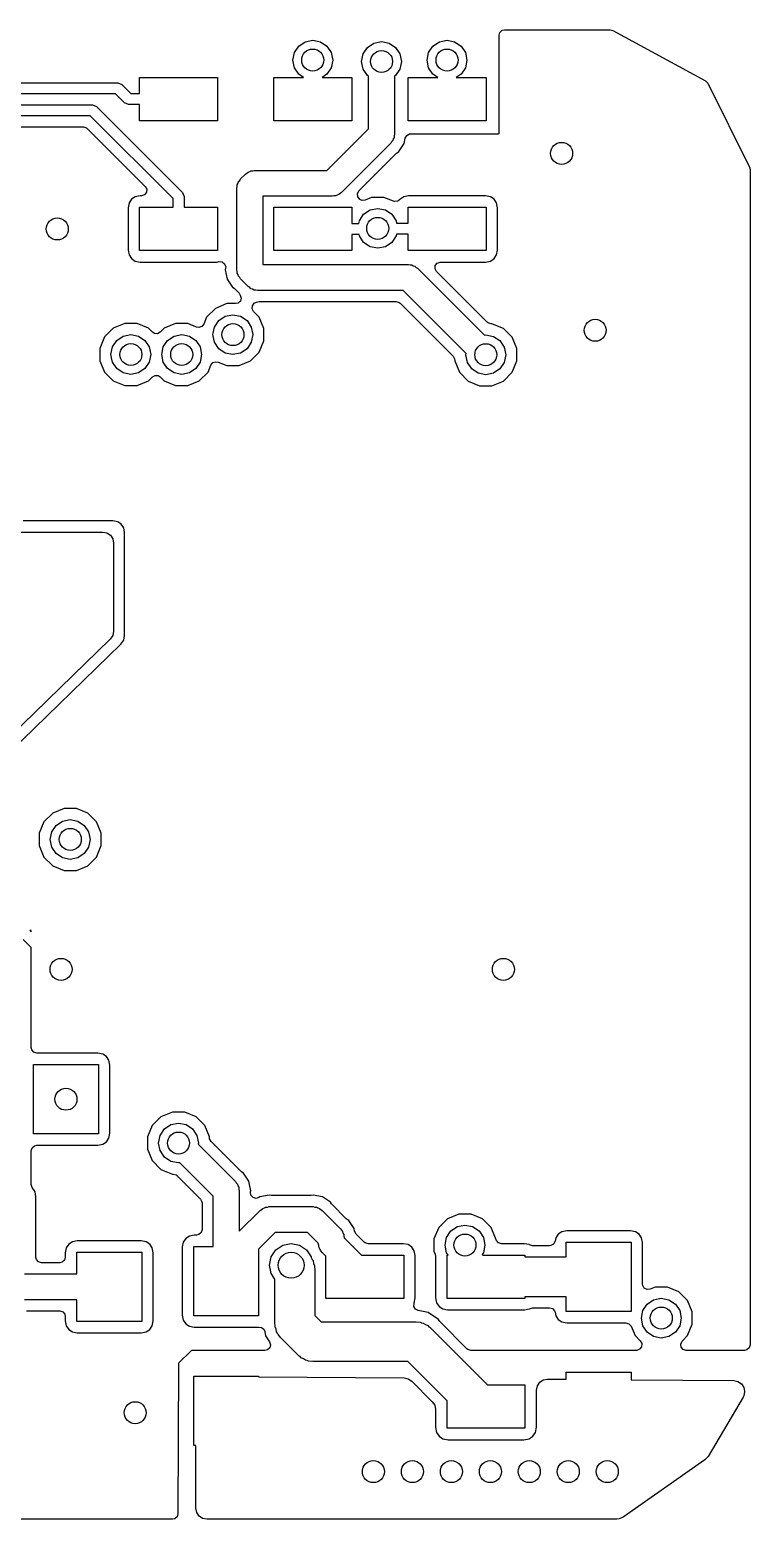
# Model space of a CAD drawing. Extents: x 2.66 to 5.22, y -3.92 to -3.24.
# Drawn here: x 4.893 to 5.22, y -3.921 to -3.244 of the extents above; entities that cross this region are included whole.
import ezdxf

# ---------------------------------------------------------------- set-up
doc = ezdxf.new("R2010")
doc.units = 0
doc.header["$MEASUREMENT"] = 0
doc.layers.add('BLACK', color=7, linetype='CONTINUOUS')

msp = doc.modelspace()

# ---------------------------------------------------------------- linework, layer by layer
at = {"layer": 'BLACK', "linetype": 'CONTINUOUS'}
for p, q in [((5.01525, -3.25147), (5.01819, -3.24951)), ((5.01819, -3.24951), (5.02165, -3.24882)), ((5.02165, -3.24882), (5.02512, -3.24951)), ((5.02512, -3.24951), (5.02806, -3.25147)), ((5.04651, -3.25211), (5.04944, -3.25015)), ((5.04944, -3.25015), (5.05291, -3.24946)), ((5.05291, -3.24946), (5.05637, -3.25015)), ((5.05637, -3.25015), (5.05931, -3.25211)), ((5.07627, -3.25147), (5.07921, -3.24951)), ((5.07921, -3.24951), (5.08268, -3.24882)), ((5.08268, -3.24882), (5.08614, -3.24951)), ((5.08614, -3.24951), (5.08908, -3.25147)), ((5.1063, -3.24661), (5.1067, -3.24525)), ((5.1063, -3.29109), (5.1063, -3.24661)), ((5.1067, -3.24525), (5.10777, -3.24432)), ((5.10777, -3.24432), (5.10882, -3.24409)), ((5.10882, -3.24409), (5.15684, -3.24409)), ((5.15684, -3.24409), (5.15804, -3.2444)), ((5.15804, -3.2444), (5.20009, -3.26734)), ((5.0126, -3.25787), (5.01329, -3.25441)), ((5.01329, -3.25441), (5.01525, -3.25147)), ((5.02806, -3.25147), (5.03002, -3.25441)), ((5.03002, -3.25441), (5.03071, -3.25787)), ((5.04385, -3.25852), (5.04454, -3.25505)), ((5.04454, -3.25505), (5.04651, -3.25211)), ((5.05931, -3.25211), (5.06127, -3.25505)), ((5.06127, -3.25505), (5.06196, -3.25852)), ((5.07362, -3.25787), (5.07431, -3.25441)), ((5.07431, -3.25441), (5.07627, -3.25147)), ((5.08908, -3.25147), (5.09104, -3.25441)), ((5.09104, -3.25441), (5.09173, -3.25787)), ((5.01329, -3.26134), (5.0126, -3.25787)), ((5.01525, -3.26428), (5.01329, -3.26134)), ((5.03002, -3.26134), (5.02806, -3.26428)), ((5.03071, -3.25787), (5.03002, -3.26134)), ((5.04454, -3.26198), (5.04385, -3.25852)), ((5.04651, -3.26492), (5.04454, -3.26198)), ((5.06127, -3.26198), (5.05931, -3.26492)), ((5.06196, -3.25852), (5.06127, -3.26198)), ((5.07431, -3.26134), (5.07362, -3.25787)), ((5.07627, -3.26428), (5.07431, -3.26134)), ((5.09104, -3.26134), (5.08908, -3.26428)), ((5.09173, -3.25787), (5.09104, -3.26134)), ((4.8309, -3.26823), (4.93305, -3.26823)), ((4.93305, -3.26823), (4.93482, -3.26896)), ((4.93482, -3.26896), (4.93895, -3.27309)), ((4.94291, -3.27309), (4.94291, -3.26575)), ((4.94291, -3.26575), (4.97835, -3.26575)), ((4.97835, -3.26575), (4.97835, -3.28543)), ((5.00394, -3.28543), (5.00394, -3.26575)), ((5.00394, -3.26575), (5.01745, -3.26575)), ((5.01745, -3.26575), (5.01525, -3.26428)), ((5.02806, -3.26428), (5.02585, -3.26575)), ((5.02585, -3.26575), (5.03937, -3.26575)), ((5.03937, -3.26575), (5.03937, -3.28543)), ((5.047, -3.26525), (5.04651, -3.26492)), ((5.047, -3.28908), (5.047, -3.26525)), ((5.05931, -3.26492), (5.05881, -3.26525)), ((5.05881, -3.26525), (5.05881, -3.29152)), ((5.06496, -3.28543), (5.06496, -3.26575)), ((5.06496, -3.26575), (5.07848, -3.26575)), ((5.07848, -3.26575), (5.07627, -3.26428)), ((5.08908, -3.26428), (5.08688, -3.26575)), ((5.08688, -3.26575), (5.10039, -3.26575)), ((5.10039, -3.26575), (5.10039, -3.28543)), ((5.20009, -3.26734), (5.20114, -3.26842)), ((5.20114, -3.26842), (5.22021, -3.30655)), ((4.93201, -3.27323), (4.83057, -3.27323)), ((4.93615, -3.27736), (4.93201, -3.27323)), ((4.93791, -3.27809), (4.93615, -3.27736)), ((4.93895, -3.27309), (4.94291, -3.27309)), ((4.65254, -3.27823), (4.92155, -3.27823)), ((4.92052, -3.28323), (4.65358, -3.28323)), ((4.95813, -3.32084), (4.92052, -3.28323)), ((4.92155, -3.27823), (4.92332, -3.27896)), ((4.92332, -3.27896), (4.9624, -3.31804)), ((4.94291, -3.27809), (4.93791, -3.27809)), ((4.94291, -3.28543), (4.94291, -3.27809)), ((4.77375, -3.28827), (4.91739, -3.28827)), ((4.91739, -3.28827), (4.91875, -3.28867)), ((4.91875, -3.28867), (4.91917, -3.28901)), ((4.91917, -3.28901), (4.94548, -3.31531)), ((4.97835, -3.28543), (4.94291, -3.28543)), ((5.03937, -3.28543), (5.00394, -3.28543)), ((5.02809, -3.30799), (5.047, -3.28908)), ((5.10039, -3.28543), (5.06496, -3.28543)), ((5.05708, -3.2957), (5.03471, -3.31807)), ((5.05747, -3.29503), (5.05708, -3.2957)), ((5.05802, -3.29448), (5.05747, -3.29503)), ((5.05822, -3.29373), (5.05802, -3.29448)), ((5.05861, -3.29305), (5.05822, -3.29373)), ((5.05881, -3.29152), (5.05861, -3.29228)), ((5.05861, -3.29228), (5.05861, -3.29305)), ((5.0608, -3.29942), (5.06322, -3.2958)), ((5.06322, -3.2958), (5.0637, -3.29337)), ((5.0637, -3.29337), (5.06436, -3.29211)), ((5.06436, -3.29211), (5.06559, -3.29141)), ((5.06559, -3.29141), (5.06617, -3.29134)), ((5.06617, -3.29134), (5.10605, -3.29134)), ((5.10605, -3.29134), (5.10626, -3.2913)), ((5.10626, -3.2913), (5.1063, -3.29109)), ((5.04262, -3.31729), (5.05971, -3.3002)), ((5.05971, -3.3002), (5.06009, -3.29989)), ((5.06009, -3.29989), (5.0608, -3.29942)), ((4.98886, -3.3119), (4.99104, -3.30972)), ((4.99104, -3.30972), (4.99171, -3.30933)), ((4.99171, -3.30933), (4.99226, -3.30878)), ((4.99226, -3.30878), (4.99301, -3.30858)), ((4.99301, -3.30858), (4.99368, -3.30819)), ((4.99368, -3.30819), (4.99446, -3.30819)), ((4.99446, -3.30819), (4.99521, -3.30799)), ((4.99521, -3.30799), (5.02809, -3.30799)), ((5.22021, -3.30655), (5.22047, -3.30768)), ((5.22047, -3.30768), (5.22047, -3.84197)), ((4.94606, -3.31798), (4.94521, -3.31911)), ((4.94548, -3.31531), (4.94616, -3.31656)), ((4.94616, -3.31656), (4.94606, -3.31798)), ((4.9624, -3.31804), (4.96305, -3.31961)), ((4.98713, -3.31608), (4.98733, -3.31533)), ((4.98713, -3.35321), (4.98713, -3.31608)), ((4.98733, -3.31455), (4.98772, -3.31388)), ((4.98733, -3.31533), (4.98733, -3.31455)), ((4.98772, -3.31388), (4.98792, -3.31313)), ((4.98792, -3.31313), (4.98847, -3.31258)), ((4.98847, -3.31258), (4.98886, -3.3119)), ((5.03471, -3.31807), (5.03404, -3.31846)), ((5.04191, -3.31867), (5.04262, -3.31729)), ((4.93817, -3.32284), (4.93773, -3.32505)), ((4.93928, -3.32117), (4.93817, -3.32284)), ((4.94095, -3.32006), (4.93928, -3.32117)), ((4.94316, -3.31962), (4.94095, -3.32006)), ((4.94291, -3.34449), (4.94291, -3.3248)), ((4.94291, -3.3248), (4.95813, -3.3248)), ((4.9437, -3.31962), (4.94316, -3.31962)), ((4.94388, -3.31961), (4.9437, -3.31962)), ((4.94521, -3.31911), (4.94388, -3.31961)), ((4.95813, -3.3248), (4.95813, -3.32084)), ((4.96305, -3.31961), (4.96313, -3.3198)), ((4.96313, -3.3198), (4.96313, -3.3248)), ((4.96313, -3.3248), (4.97835, -3.3248)), ((4.97835, -3.3248), (4.97835, -3.34449)), ((5.03054, -3.3198), (4.99894, -3.3198)), ((4.99894, -3.3198), (4.99894, -3.35077)), ((5.00394, -3.34449), (5.00394, -3.3248)), ((5.00394, -3.3248), (5.03937, -3.3248)), ((5.03129, -3.3196), (5.03054, -3.3198)), ((5.03206, -3.3196), (5.03129, -3.3196)), ((5.03274, -3.31921), (5.03206, -3.3196)), ((5.03349, -3.31901), (5.03274, -3.31921)), ((5.03404, -3.31846), (5.03349, -3.31901)), ((5.03937, -3.3248), (5.03937, -3.33215)), ((5.04209, -3.32008), (5.04191, -3.31867)), ((5.043, -3.32117), (5.04209, -3.32008)), ((5.04311, -3.32124), (5.043, -3.32117)), ((5.04407, -3.32163), (5.04311, -3.32124)), ((5.04548, -3.32148), (5.04407, -3.32163)), ((5.04838, -3.32028), (5.04548, -3.32148)), ((5.05398, -3.32028), (5.04838, -3.32028)), ((5.05829, -3.32206), (5.05398, -3.32028)), ((5.05885, -3.32222), (5.05829, -3.32206)), ((5.06026, -3.32204), (5.05885, -3.32222)), ((5.06123, -3.32124), (5.06026, -3.32204)), ((5.06299, -3.32006), (5.06123, -3.32124)), ((5.06521, -3.31962), (5.06299, -3.32006)), ((5.06496, -3.33199), (5.06496, -3.3248)), ((5.06496, -3.3248), (5.10039, -3.3248)), ((5.10015, -3.31962), (5.06521, -3.31962)), ((5.10236, -3.32006), (5.10015, -3.31962)), ((5.10039, -3.3248), (5.10039, -3.34449)), ((5.10403, -3.32117), (5.10236, -3.32006)), ((5.10514, -3.32284), (5.10403, -3.32117)), ((5.10558, -3.32505), (5.10514, -3.32284)), ((4.93773, -3.32505), (4.93773, -3.34424)), ((5.04257, -3.33215), (5.04282, -3.3309)), ((5.04282, -3.3309), (5.04478, -3.32797)), ((5.04478, -3.32797), (5.04772, -3.326)), ((5.04772, -3.326), (5.05118, -3.32531)), ((5.05118, -3.32531), (5.05465, -3.326)), ((5.05465, -3.326), (5.05758, -3.32797)), ((5.05758, -3.32797), (5.05955, -3.3309)), ((5.05955, -3.3309), (5.05975, -3.33194)), ((5.10558, -3.34424), (5.10558, -3.32505)), ((5.03937, -3.33215), (5.04257, -3.33215)), ((5.04268, -3.33715), (5.03937, -3.33715)), ((5.03937, -3.33715), (5.03937, -3.34449)), ((5.04282, -3.33784), (5.04268, -3.33715)), ((5.04478, -3.34077), (5.04282, -3.33784)), ((5.05955, -3.33784), (5.05758, -3.34077)), ((5.05972, -3.33694), (5.05955, -3.33784)), ((5.06496, -3.33699), (5.05972, -3.33694)), ((5.05975, -3.33194), (5.06496, -3.33199)), ((5.06496, -3.34449), (5.06496, -3.33699)), ((4.93773, -3.34424), (4.93817, -3.34645)), ((4.97835, -3.34449), (4.94291, -3.34449)), ((5.03937, -3.34449), (5.00394, -3.34449)), ((5.04772, -3.34274), (5.04478, -3.34077)), ((5.05118, -3.34343), (5.04772, -3.34274)), ((5.05465, -3.34274), (5.05118, -3.34343)), ((5.05758, -3.34077), (5.05465, -3.34274)), ((5.10039, -3.34449), (5.06496, -3.34449)), ((5.10514, -3.34645), (5.10558, -3.34424)), ((4.93817, -3.34645), (4.93928, -3.34812)), ((4.93928, -3.34812), (4.94095, -3.34924)), ((4.94095, -3.34924), (4.94316, -3.34968)), ((4.94316, -3.34968), (4.9781, -3.34968)), ((4.9781, -3.34968), (4.97906, -3.34948)), ((4.97906, -3.34948), (4.98048, -3.34961)), ((4.98048, -3.34961), (4.9816, -3.35048)), ((4.9816, -3.35048), (4.98207, -3.35182)), ((4.98207, -3.35182), (4.98202, -3.35245)), ((4.99894, -3.35077), (4.99896, -3.35079)), ((4.99896, -3.35079), (5.06514, -3.35079)), ((5.06514, -3.35079), (5.0659, -3.35099)), ((5.0659, -3.35099), (5.06667, -3.35099)), ((5.06667, -3.35099), (5.06735, -3.35138)), ((5.06735, -3.35138), (5.0681, -3.35158)), ((5.0681, -3.35158), (5.06865, -3.35213)), ((5.07723, -3.35273), (5.07733, -3.35131)), ((5.07733, -3.35131), (5.07818, -3.35018)), ((5.07818, -3.35018), (5.07951, -3.34968)), ((5.07951, -3.34968), (5.07969, -3.34968)), ((5.07969, -3.34968), (5.10015, -3.34968)), ((5.10015, -3.34968), (5.10236, -3.34924)), ((5.10236, -3.34924), (5.10403, -3.34812)), ((5.10403, -3.34812), (5.10514, -3.34645)), ((4.98202, -3.35245), (4.98187, -3.35321)), ((4.98187, -3.35321), (4.98272, -3.35748)), ((4.98272, -3.35748), (4.98514, -3.3611)), ((4.98733, -3.35396), (4.98713, -3.35321)), ((4.98733, -3.35474), (4.98733, -3.35396)), ((4.98772, -3.35541), (4.98733, -3.35474)), ((4.98792, -3.35617), (4.98772, -3.35541)), ((4.98847, -3.35672), (4.98792, -3.35617)), ((4.98886, -3.35739), (4.98847, -3.35672)), ((4.99234, -3.36087), (4.98886, -3.35739)), ((5.06865, -3.35213), (5.06932, -3.35252)), ((5.06932, -3.35252), (5.0997, -3.3829)), ((5.07791, -3.35398), (5.07723, -3.35273)), ((5.10093, -3.377), (5.07791, -3.35398)), ((4.98514, -3.3611), (4.98585, -3.36158)), ((4.98585, -3.36158), (4.98623, -3.36189)), ((4.98623, -3.36189), (4.98783, -3.36349)), ((4.98783, -3.36349), (4.98815, -3.36388)), ((4.98815, -3.36388), (4.98869, -3.36468)), ((4.98869, -3.36468), (4.98911, -3.36604)), ((4.99301, -3.36126), (4.99234, -3.36087)), ((4.99356, -3.36181), (4.99301, -3.36126)), ((4.99431, -3.36201), (4.99356, -3.36181)), ((4.99498, -3.3624), (4.99431, -3.36201)), ((4.99576, -3.3624), (4.99498, -3.3624)), ((4.99651, -3.3626), (4.99576, -3.3624)), ((5.0627, -3.3626), (4.99651, -3.3626)), ((5.09135, -3.39125), (5.0627, -3.3626)), ((4.97737, -3.37075), (4.9734, -3.37471)), ((4.98255, -3.3686), (4.97737, -3.37075)), ((4.98659, -3.3686), (4.98255, -3.3686)), ((4.98768, -3.36836), (4.98659, -3.3686)), ((4.98874, -3.36741), (4.98768, -3.36836)), ((4.98911, -3.36604), (4.98874, -3.36741)), ((4.9941, -3.37095), (4.9942, -3.36953)), ((4.99478, -3.37219), (4.9941, -3.37095)), ((4.9942, -3.36953), (4.99505, -3.36839)), ((4.9973, -3.37471), (4.99478, -3.37219)), ((4.99505, -3.36839), (4.99607, -3.36794)), ((4.99607, -3.36794), (4.99735, -3.36769)), ((4.99735, -3.36769), (4.99784, -3.36764)), ((4.99784, -3.36764), (5.05957, -3.36764)), ((5.05957, -3.36764), (5.06093, -3.36804)), ((5.06093, -3.36804), (5.06135, -3.36838)), ((5.06135, -3.36838), (5.08546, -3.39248)), ((4.93617, -3.37764), (4.93099, -3.37978)), ((4.94178, -3.37764), (4.93617, -3.37764)), ((4.94696, -3.37978), (4.94178, -3.37764)), ((4.95928, -3.37764), (4.9541, -3.37978)), ((4.96489, -3.37764), (4.95928, -3.37764)), ((4.9688, -3.37926), (4.96489, -3.37764)), ((4.9712, -3.379), (4.96985, -3.37945)), ((4.97209, -3.37789), (4.9712, -3.379)), ((4.9734, -3.37471), (4.97209, -3.37789)), ((4.97699, -3.37923), (4.97895, -3.37629)), ((4.97895, -3.37629), (4.98189, -3.37433)), ((4.98189, -3.37433), (4.98535, -3.37364)), ((4.98535, -3.37364), (4.98882, -3.37433)), ((4.98882, -3.37433), (4.99176, -3.37629)), ((4.99176, -3.37629), (4.99372, -3.37923)), ((4.99945, -3.37989), (4.9973, -3.37471)), ((5.10135, -3.37734), (5.10093, -3.377)), ((5.10272, -3.37774), (5.10135, -3.37734)), ((5.10309, -3.37774), (5.10272, -3.37774)), ((5.10789, -3.37973), (5.10309, -3.37774)), ((4.92703, -3.38375), (4.92488, -3.38893)), ((4.93099, -3.37978), (4.92703, -3.38375)), ((4.93061, -3.38827), (4.93257, -3.38533)), ((4.93257, -3.38533), (4.93551, -3.38337)), ((4.93551, -3.38337), (4.93898, -3.38268)), ((4.93898, -3.38268), (4.94244, -3.38337)), ((4.94244, -3.38337), (4.94538, -3.38533)), ((4.94538, -3.38533), (4.94734, -3.38827)), ((4.94875, -3.38157), (4.94696, -3.37978)), ((4.94965, -3.38215), (4.94875, -3.38157)), ((4.95107, -3.38225), (4.94965, -3.38215)), ((4.95231, -3.38157), (4.95107, -3.38225)), ((4.9541, -3.37978), (4.95231, -3.38157)), ((4.95372, -3.38827), (4.95568, -3.38533)), ((4.95568, -3.38533), (4.95862, -3.38337)), ((4.95862, -3.38337), (4.96209, -3.38268)), ((4.96209, -3.38268), (4.96555, -3.38337)), ((4.96555, -3.38337), (4.96849, -3.38533)), ((4.96849, -3.38533), (4.97045, -3.38827)), ((4.96985, -3.37945), (4.9688, -3.37926)), ((4.9763, -3.3827), (4.97699, -3.37923)), ((4.97699, -3.38616), (4.9763, -3.3827)), ((4.99372, -3.37923), (4.99441, -3.3827)), ((4.99441, -3.3827), (4.99372, -3.38616)), ((4.9973, -3.39068), (4.99945, -3.3855)), ((4.99945, -3.3855), (4.99945, -3.37989)), ((5.0997, -3.3829), (5.10029, -3.38278)), ((5.10029, -3.38278), (5.10375, -3.38347)), ((5.10375, -3.38347), (5.10669, -3.38543)), ((5.10669, -3.38543), (5.10865, -3.38837)), ((5.10827, -3.37989), (5.10789, -3.37973)), ((5.11224, -3.38385), (5.10827, -3.37989)), ((5.11438, -3.38903), (5.11224, -3.38385)), ((4.92488, -3.38893), (4.92488, -3.39454)), ((4.92992, -3.39173), (4.93061, -3.38827)), ((4.93061, -3.3952), (4.92992, -3.39173)), ((4.94734, -3.38827), (4.94803, -3.39173)), ((4.94803, -3.39173), (4.94734, -3.3952)), ((4.95303, -3.39173), (4.95372, -3.38827)), ((4.95372, -3.3952), (4.95303, -3.39173)), ((4.97045, -3.38827), (4.97114, -3.39173)), ((4.97114, -3.39173), (4.97045, -3.3952)), ((4.97895, -3.3891), (4.97699, -3.38616)), ((4.98189, -3.39106), (4.97895, -3.3891)), ((4.98535, -3.39175), (4.98189, -3.39106)), ((4.98882, -3.39106), (4.98535, -3.39175)), ((4.99176, -3.3891), (4.98882, -3.39106)), ((4.99372, -3.38616), (4.99176, -3.3891)), ((4.99334, -3.39465), (4.9973, -3.39068)), ((5.08546, -3.39248), (5.08614, -3.39373)), ((5.09123, -3.39184), (5.09135, -3.39125)), ((5.09192, -3.3953), (5.09123, -3.39184)), ((5.10865, -3.38837), (5.10934, -3.39184)), ((5.10934, -3.39184), (5.10865, -3.3953)), ((5.11438, -3.39464), (5.11438, -3.38903)), ((4.92488, -3.39454), (4.92703, -3.39972)), ((4.93257, -3.39814), (4.93061, -3.3952)), ((4.93551, -3.4001), (4.93257, -3.39814)), ((4.94538, -3.39814), (4.94244, -3.4001)), ((4.94734, -3.3952), (4.94538, -3.39814)), ((4.95568, -3.39814), (4.95372, -3.3952)), ((4.95862, -3.4001), (4.95568, -3.39814)), ((4.96849, -3.39814), (4.96555, -3.4001)), ((4.97045, -3.3952), (4.96849, -3.39814)), ((4.97404, -3.39972), (4.97535, -3.39654)), ((4.97535, -3.39654), (4.97624, -3.39543)), ((4.97624, -3.39543), (4.97759, -3.39498)), ((4.97759, -3.39498), (4.97864, -3.39517)), ((4.97864, -3.39517), (4.98255, -3.39679)), ((4.98255, -3.39679), (4.98816, -3.39679)), ((4.98816, -3.39679), (4.99334, -3.39465)), ((5.08614, -3.39373), (5.08619, -3.39426)), ((5.08619, -3.39426), (5.08619, -3.39464)), ((5.08619, -3.39464), (5.08834, -3.39982)), ((5.09389, -3.39824), (5.09192, -3.3953)), ((5.09682, -3.4002), (5.09389, -3.39824)), ((5.10669, -3.39824), (5.10375, -3.4002)), ((5.10865, -3.3953), (5.10669, -3.39824)), ((5.11224, -3.39982), (5.11438, -3.39464)), ((4.92703, -3.39972), (4.93099, -3.40368)), ((4.93099, -3.40368), (4.93617, -3.40583)), ((4.93898, -3.40079), (4.93551, -3.4001)), ((4.93617, -3.40583), (4.94178, -3.40583)), ((4.94244, -3.4001), (4.93898, -3.40079)), ((4.94178, -3.40583), (4.94696, -3.40368)), ((4.94696, -3.40368), (4.94875, -3.40189)), ((4.94875, -3.40189), (4.95, -3.40121)), ((4.95, -3.40121), (4.95141, -3.40131)), ((4.95141, -3.40131), (4.95231, -3.40189)), ((4.95231, -3.40189), (4.9541, -3.40368)), ((4.9541, -3.40368), (4.95928, -3.40583)), ((4.96209, -3.40079), (4.95862, -3.4001)), ((4.95928, -3.40583), (4.96489, -3.40583)), ((4.96555, -3.4001), (4.96209, -3.40079)), ((4.96489, -3.40583), (4.97007, -3.40368)), ((4.97007, -3.40368), (4.97404, -3.39972)), ((5.08834, -3.39982), (5.09231, -3.40379)), ((5.09231, -3.40379), (5.09749, -3.40593)), ((5.10029, -3.40089), (5.09682, -3.4002)), ((5.09749, -3.40593), (5.10309, -3.40593)), ((5.10375, -3.4002), (5.10029, -3.40089)), ((5.10309, -3.40593), (5.10827, -3.40379)), ((5.10827, -3.40379), (5.11224, -3.39982)), ((4.88242, -3.47244), (4.9261, -3.47244)), ((4.93085, -3.4674), (4.88998, -3.4674)), ((4.9261, -3.47244), (4.92802, -3.47282)), ((4.92802, -3.47282), (4.92964, -3.47391)), ((4.93301, -3.46783), (4.93085, -3.4674)), ((4.93463, -3.46891), (4.93301, -3.46783)), ((4.93571, -3.47053), (4.93463, -3.46891)), ((4.93614, -3.47269), (4.93571, -3.47053)), ((4.93614, -3.51944), (4.93614, -3.47269)), ((4.92964, -3.47391), (4.93072, -3.47553)), ((4.93072, -3.47553), (4.9311, -3.47744)), ((4.9311, -3.47744), (4.9311, -3.51757)), ((4.92959, -3.52116), (4.85956, -3.58914)), ((4.93072, -3.51948), (4.92959, -3.52116)), ((4.9311, -3.51757), (4.93072, -3.51948)), ((4.93571, -3.52159), (4.93614, -3.51944)), ((4.86179, -3.59399), (4.93443, -3.52348)), ((4.93443, -3.52348), (4.93571, -3.52159)), ((4.90343, -3.60026), (4.89947, -3.60422)), ((4.90861, -3.59811), (4.90343, -3.60026)), ((4.91422, -3.59811), (4.90861, -3.59811)), ((4.9194, -3.60026), (4.91422, -3.59811)), ((4.92337, -3.60422), (4.9194, -3.60026)), ((4.89947, -3.60422), (4.89732, -3.6094)), ((4.90236, -3.6122), (4.90305, -3.60874)), ((4.90305, -3.60874), (4.90501, -3.6058)), ((4.90501, -3.6058), (4.90795, -3.60384)), ((4.90795, -3.60384), (4.91142, -3.60315)), ((4.91142, -3.60315), (4.91488, -3.60384)), ((4.91488, -3.60384), (4.91782, -3.6058)), ((4.91782, -3.6058), (4.91978, -3.60874)), ((4.91978, -3.60874), (4.92047, -3.6122)), ((4.92551, -3.6094), (4.92337, -3.60422)), ((4.89732, -3.6094), (4.89732, -3.61501)), ((4.89732, -3.61501), (4.89947, -3.62019)), ((4.90305, -3.61567), (4.90236, -3.6122)), ((4.90501, -3.61861), (4.90305, -3.61567)), ((4.91978, -3.61567), (4.91782, -3.61861)), ((4.92047, -3.6122), (4.91978, -3.61567)), ((4.92337, -3.62019), (4.92551, -3.61501)), ((4.92551, -3.61501), (4.92551, -3.6094)), ((4.89947, -3.62019), (4.90343, -3.62415)), ((4.90795, -3.62057), (4.90501, -3.61861)), ((4.91142, -3.62126), (4.90795, -3.62057)), ((4.91488, -3.62057), (4.91142, -3.62126)), ((4.91782, -3.61861), (4.91488, -3.62057)), ((4.9194, -3.62415), (4.92337, -3.62019)), ((4.90343, -3.62415), (4.90861, -3.6263)), ((4.90861, -3.6263), (4.91422, -3.6263)), ((4.91422, -3.6263), (4.9194, -3.62415)), ((4.89345, -3.65354), (4.89304, -3.65354)), ((4.89304, -3.65354), (4.8937, -3.65421)), ((4.89366, -3.65358), (4.89345, -3.65354)), ((4.8937, -3.65379), (4.89366, -3.65358)), ((4.8937, -3.65421), (4.8937, -3.65379)), ((4.8937, -3.66128), (4.89006, -3.65764)), ((4.8937, -3.70686), (4.8937, -3.66128)), ((4.89393, -3.70791), (4.8937, -3.70686)), ((4.89486, -3.70898), (4.89393, -3.70791)), ((4.89622, -3.70938), (4.89486, -3.70898)), ((4.92396, -3.70938), (4.89622, -3.70938)), ((4.92618, -3.70982), (4.92396, -3.70938)), ((4.92785, -3.71093), (4.92618, -3.70982)), ((4.89469, -3.74606), (4.89469, -3.71457)), ((4.89469, -3.71457), (4.92421, -3.71457)), ((4.92421, -3.71457), (4.92421, -3.74606)), ((4.92896, -3.7126), (4.92785, -3.71093)), ((4.9294, -3.71482), (4.92896, -3.7126)), ((4.9294, -3.74581), (4.9294, -3.71482)), ((4.95783, -3.73614), (4.95265, -3.73829)), ((4.96343, -3.73614), (4.95783, -3.73614)), ((4.96861, -3.73829), (4.96343, -3.73614)), ((4.94868, -3.74225), (4.94654, -3.74743)), ((4.95265, -3.73829), (4.94868, -3.74225)), ((4.95226, -3.74677), (4.95423, -3.74383)), ((4.95423, -3.74383), (4.95716, -3.74187)), ((4.95716, -3.74187), (4.96063, -3.74118)), ((4.96063, -3.74118), (4.9641, -3.74187)), ((4.9641, -3.74187), (4.96703, -3.74383)), ((4.96703, -3.74383), (4.969, -3.74677)), ((4.97258, -3.74225), (4.96861, -3.73829)), ((4.97472, -3.74743), (4.97258, -3.74225)), ((4.8941, -3.75241), (4.89517, -3.75148)), ((4.92421, -3.74606), (4.89469, -3.74606)), ((4.89517, -3.75148), (4.89622, -3.75125)), ((4.89622, -3.75125), (4.92396, -3.75125)), ((4.92396, -3.75125), (4.92618, -3.75081)), ((4.92618, -3.75081), (4.92785, -3.7497)), ((4.92785, -3.7497), (4.92896, -3.74803)), ((4.92896, -3.74803), (4.9294, -3.74581)), ((4.94654, -3.74743), (4.94654, -3.75304)), ((4.95157, -3.75024), (4.95226, -3.74677)), ((4.95226, -3.7537), (4.95157, -3.75024)), ((4.969, -3.74677), (4.96969, -3.75024)), ((4.96969, -3.75024), (4.96957, -3.75082)), ((4.96957, -3.75082), (4.98646, -3.76772)), ((4.97472, -3.74781), (4.97472, -3.74743)), ((4.97478, -3.74835), (4.97472, -3.74781)), ((4.97546, -3.74959), (4.97478, -3.74835)), ((4.98909, -3.76321), (4.97546, -3.74959)), ((4.8937, -3.75377), (4.8941, -3.75241)), ((4.8937, -3.76908), (4.8937, -3.75377)), ((4.94654, -3.75304), (4.94868, -3.75822)), ((4.94868, -3.75822), (4.95265, -3.76219)), ((4.95423, -3.75664), (4.95226, -3.7537)), ((4.95716, -3.7586), (4.95423, -3.75664)), ((4.95265, -3.76219), (4.95783, -3.76433)), ((4.96063, -3.75929), (4.95716, -3.7586)), ((4.95783, -3.76433), (4.9582, -3.76433)), ((4.9582, -3.76433), (4.95956, -3.76473)), ((4.95956, -3.76473), (4.95998, -3.76507)), ((4.96122, -3.75918), (4.96063, -3.75929)), ((4.97638, -3.77434), (4.96122, -3.75918)), ((4.98947, -3.76353), (4.98909, -3.76321)), ((4.99017, -3.764), (4.98947, -3.76353)), ((4.99259, -3.76762), (4.99017, -3.764)), ((4.89413, -3.77048), (4.8937, -3.76908)), ((4.89541, -3.77239), (4.89413, -3.77048)), ((4.95998, -3.76507), (4.9706, -3.77569)), ((4.98646, -3.76772), (4.98685, -3.76839)), ((4.98685, -3.76839), (4.9874, -3.76894)), ((4.9874, -3.76894), (4.9876, -3.76969)), ((4.9876, -3.76969), (4.98799, -3.77036)), ((4.98799, -3.77036), (4.98799, -3.77114)), ((4.98799, -3.77114), (4.98819, -3.77189)), ((4.99344, -3.77189), (4.99259, -3.76762)), ((4.89585, -3.77461), (4.89541, -3.77239)), ((4.89585, -3.80217), (4.89585, -3.77461)), ((4.9706, -3.77569), (4.97128, -3.77693)), ((4.97128, -3.77693), (4.97134, -3.77747)), ((4.97134, -3.77747), (4.97134, -3.78954)), ((4.97638, -3.79724), (4.97638, -3.77434)), ((4.98819, -3.77189), (4.98819, -3.79036)), ((4.99331, -3.77258), (4.99334, -3.7724)), ((4.99354, -3.77398), (4.99331, -3.77258)), ((4.99334, -3.7724), (4.99344, -3.77189)), ((4.99449, -3.77503), (4.99354, -3.77398)), ((4.99586, -3.77541), (4.99449, -3.77503)), ((4.99721, -3.77499), (4.99586, -3.77541)), ((4.99758, -3.77474), (4.99721, -3.77499)), ((5.00185, -3.77389), (4.99758, -3.77474)), ((5.00269, -3.77406), (5.00185, -3.77389)), ((5.00318, -3.7741), (5.00269, -3.77406)), ((5.02044, -3.7741), (5.00318, -3.7741)), ((5.02094, -3.77406), (5.02044, -3.7741)), ((5.02177, -3.77389), (5.02094, -3.77406)), ((5.02604, -3.77474), (5.02177, -3.77389)), ((5.02966, -3.77716), (5.02604, -3.77474)), ((5.03013, -3.77787), (5.02966, -3.77716)), ((5.03045, -3.77825), (5.03013, -3.77787)), ((5.03688, -3.78468), (5.03045, -3.77825)), ((4.98819, -3.79036), (4.99768, -3.78087)), ((4.99768, -3.78087), (4.99835, -3.78048)), ((4.99835, -3.78048), (4.9989, -3.77993)), ((4.9989, -3.77993), (4.99965, -3.77973)), ((4.99965, -3.77973), (5.00032, -3.77934)), ((5.00032, -3.77934), (5.0011, -3.77934)), ((5.0011, -3.77934), (5.00185, -3.77914)), ((5.00185, -3.77914), (5.02177, -3.77914)), ((5.02177, -3.77914), (5.02252, -3.77934)), ((5.02252, -3.77934), (5.0233, -3.77934)), ((5.0233, -3.77934), (5.02397, -3.77973)), ((5.02397, -3.77973), (5.02472, -3.77993)), ((5.02472, -3.77993), (5.02527, -3.78048)), ((5.02527, -3.78048), (5.02595, -3.78087)), ((5.02595, -3.78087), (5.03425, -3.78918)), ((5.03726, -3.78499), (5.03688, -3.78468)), ((5.03797, -3.78547), (5.03726, -3.78499)), ((5.08284, -3.78467), (5.07888, -3.78863)), ((5.08802, -3.78252), (5.08284, -3.78467)), ((5.09363, -3.78252), (5.08802, -3.78252)), ((5.09881, -3.78467), (5.09363, -3.78252)), ((5.10278, -3.78863), (5.09881, -3.78467)), ((4.96777, -3.79206), (4.96555, -3.7925)), ((4.96882, -3.79206), (4.96777, -3.79206)), ((4.96987, -3.79183), (4.96882, -3.79206)), ((4.97094, -3.7909), (4.96987, -3.79183)), ((4.97134, -3.78954), (4.97094, -3.7909)), ((5.00452, -3.79095), (4.99705, -3.79843)), ((5.01932, -3.79095), (5.00452, -3.79095)), ((5.02417, -3.7958), (5.01932, -3.79095)), ((5.03425, -3.78918), (5.03464, -3.78986)), ((5.03464, -3.78986), (5.03519, -3.79041)), ((5.03519, -3.79041), (5.03539, -3.79116)), ((5.03539, -3.79116), (5.03578, -3.79183)), ((5.03578, -3.79183), (5.03578, -3.79261)), ((5.04039, -3.78909), (5.03797, -3.78547)), ((5.04063, -3.79031), (5.04039, -3.78909)), ((5.04132, -3.7916), (5.04063, -3.79031)), ((5.04498, -3.79526), (5.04132, -3.7916)), ((5.07888, -3.78863), (5.07673, -3.79381)), ((5.08246, -3.79315), (5.08442, -3.79021)), ((5.08442, -3.79021), (5.08736, -3.78825)), ((5.08736, -3.78825), (5.09083, -3.78756)), ((5.09083, -3.78756), (5.09429, -3.78825)), ((5.09429, -3.78825), (5.09723, -3.79021)), ((5.09723, -3.79021), (5.09919, -3.79315)), ((5.10508, -3.79418), (5.10278, -3.78863)), ((5.13318, -3.79164), (5.13206, -3.79331)), ((5.13484, -3.79053), (5.13318, -3.79164)), ((5.13706, -3.79009), (5.13484, -3.79053)), ((5.16609, -3.79009), (5.13706, -3.79009)), ((5.1683, -3.79053), (5.16609, -3.79009)), ((5.16997, -3.79164), (5.1683, -3.79053)), ((5.17109, -3.79331), (5.16997, -3.79164)), ((4.90962, -3.79792), (4.90918, -3.80013)), ((4.91074, -3.79625), (4.90962, -3.79792)), ((4.9124, -3.79514), (4.91074, -3.79625)), ((4.91462, -3.7947), (4.9124, -3.79514)), ((4.94365, -3.7947), (4.91462, -3.7947)), ((4.94586, -3.79514), (4.94365, -3.7947)), ((4.94753, -3.79625), (4.94586, -3.79514)), ((4.94864, -3.79792), (4.94753, -3.79625)), ((4.94909, -3.80013), (4.94864, -3.79792)), ((4.96277, -3.79528), (4.96233, -3.79749)), ((4.96233, -3.79749), (4.96233, -3.82849)), ((4.96389, -3.79361), (4.96277, -3.79528)), ((4.96555, -3.7925), (4.96389, -3.79361)), ((4.96752, -3.82874), (4.96752, -3.79724)), ((4.96752, -3.79724), (4.97638, -3.79724)), ((4.99705, -3.79843), (4.99705, -3.82874)), ((5.00272, -3.80203), (5.00485, -3.79884)), ((5.00485, -3.79884), (5.00804, -3.7967)), ((5.00804, -3.7967), (5.01181, -3.79595)), ((5.01181, -3.79595), (5.01558, -3.7967)), ((5.01558, -3.7967), (5.01877, -3.79884)), ((5.01877, -3.79884), (5.0209, -3.80203)), ((5.02417, -3.79584), (5.02417, -3.7958)), ((5.02437, -3.79659), (5.02417, -3.79584)), ((5.02437, -3.79736), (5.02437, -3.79659)), ((5.02476, -3.79804), (5.02437, -3.79736)), ((5.02496, -3.79879), (5.02476, -3.79804)), ((5.02551, -3.79934), (5.02496, -3.79879)), ((5.03578, -3.79261), (5.03598, -3.79336)), ((5.03598, -3.79336), (5.03598, -3.79339)), ((5.03598, -3.79339), (5.04378, -3.80118)), ((5.0454, -3.79559), (5.04498, -3.79526)), ((5.04676, -3.79599), (5.0454, -3.79559)), ((5.06274, -3.79599), (5.04676, -3.79599)), ((5.06496, -3.79643), (5.06274, -3.79599)), ((5.06663, -3.79755), (5.06496, -3.79643)), ((5.06774, -3.79921), (5.06663, -3.79755)), ((5.07673, -3.79381), (5.07673, -3.79942)), ((5.08177, -3.79661), (5.08246, -3.79315)), ((5.08246, -3.80008), (5.08177, -3.79661)), ((5.09919, -3.79315), (5.09988, -3.79661)), ((5.09988, -3.79661), (5.09919, -3.80008)), ((5.10515, -3.79452), (5.10508, -3.79418)), ((5.10608, -3.79559), (5.10515, -3.79452)), ((5.10744, -3.79599), (5.10608, -3.79559)), ((5.11786, -3.79599), (5.10744, -3.79599)), ((5.12008, -3.79643), (5.11786, -3.79599)), ((5.12018, -3.7965), (5.12008, -3.79643)), ((5.12158, -3.79693), (5.12018, -3.7965)), ((5.12928, -3.79693), (5.12158, -3.79693)), ((5.12986, -3.79686), (5.12928, -3.79693)), ((5.13109, -3.79616), (5.12986, -3.79686)), ((5.13175, -3.7949), (5.13109, -3.79616)), ((5.13206, -3.79331), (5.13175, -3.7949)), ((5.13681, -3.80197), (5.13681, -3.79528)), ((5.13681, -3.79528), (5.16634, -3.79528)), ((5.16634, -3.79528), (5.16634, -3.82677)), ((5.17153, -3.79552), (5.17109, -3.79331)), ((5.17153, -3.81433), (5.17153, -3.79552)), ((4.89607, -3.80322), (4.89585, -3.80217)), ((4.897, -3.80429), (4.89607, -3.80322)), ((4.89837, -3.80469), (4.897, -3.80429)), ((4.90666, -3.80469), (4.89837, -3.80469)), ((4.90771, -3.80446), (4.90666, -3.80469)), ((4.90878, -3.80353), (4.90771, -3.80446)), ((4.90918, -3.80217), (4.90878, -3.80353)), ((4.90918, -3.80013), (4.90918, -3.80217)), ((4.91437, -3.80973), (4.91437, -3.79989)), ((4.91437, -3.79989), (4.9439, -3.79989)), ((4.9439, -3.79989), (4.9439, -3.83138)), ((4.94909, -3.83113), (4.94909, -3.80013)), ((5.00197, -3.8058), (5.00272, -3.80203)), ((5.0209, -3.80203), (5.02098, -3.80241)), ((5.02098, -3.80241), (5.0211, -3.80256)), ((5.0211, -3.80256), (5.02136, -3.80323)), ((5.02136, -3.80323), (5.02178, -3.80381)), ((5.02178, -3.80381), (5.02202, -3.80497)), ((5.02202, -3.80497), (5.02245, -3.80607)), ((5.0259, -3.80001), (5.02551, -3.79934)), ((5.02756, -3.80167), (5.0259, -3.80001)), ((5.02756, -3.82087), (5.02756, -3.80167)), ((5.04378, -3.80118), (5.06299, -3.80118)), ((5.06299, -3.80118), (5.06299, -3.82087)), ((5.06818, -3.80143), (5.06774, -3.79921)), ((5.06818, -3.82062), (5.06818, -3.80143)), ((5.07673, -3.79942), (5.0773, -3.80078)), ((5.0773, -3.80078), (5.07749, -3.80175)), ((5.07749, -3.80175), (5.07749, -3.82062)), ((5.0832, -3.80118), (5.08246, -3.80008)), ((5.08268, -3.82087), (5.08268, -3.80118)), ((5.08268, -3.80118), (5.0832, -3.80118)), ((5.09919, -3.80008), (5.09865, -3.8009)), ((5.09865, -3.8009), (5.09893, -3.80118)), ((5.09893, -3.80118), (5.11811, -3.80118)), ((5.11811, -3.80118), (5.11811, -3.80197)), ((5.11811, -3.80197), (5.13681, -3.80197)), ((4.89066, -3.80973), (4.91437, -3.80973)), ((5.00272, -3.80956), (5.00197, -3.8058)), ((5.00445, -3.81215), (5.00272, -3.80956)), ((5.00445, -3.8324), (5.00445, -3.81215)), ((5.02245, -3.80607), (5.02241, -3.80679)), ((5.02241, -3.80679), (5.02256, -3.80749)), ((5.02256, -3.80749), (5.02256, -3.82865)), ((5.1716, -3.81495), (5.17153, -3.81433)), ((5.17233, -3.81617), (5.1716, -3.81495)), ((5.1736, -3.81681), (5.17233, -3.81617)), ((5.17501, -3.81666), (5.1736, -3.81681)), ((5.17726, -3.81573), (5.17501, -3.81666)), ((5.18286, -3.81573), (5.17726, -3.81573)), ((5.18804, -3.81787), (5.18286, -3.81573)), ((5.19201, -3.82184), (5.18804, -3.81787)), ((4.91437, -3.82154), (4.89066, -3.82154)), ((4.91437, -3.83138), (4.91437, -3.82154)), ((5.06299, -3.82087), (5.02756, -3.82087)), ((5.0676, -3.82448), (5.06767, -3.82333)), ((5.06831, -3.82571), (5.0676, -3.82448)), ((5.06764, -3.82332), (5.06768, -3.82315)), ((5.06767, -3.82333), (5.06764, -3.82332)), ((5.06768, -3.82306), (5.0677, -3.82302)), ((5.06768, -3.82315), (5.06768, -3.82306)), ((5.0677, -3.82302), (5.06818, -3.82062)), ((5.06956, -3.82637), (5.06831, -3.82571)), ((5.07749, -3.82062), (5.07793, -3.82283)), ((5.07793, -3.82283), (5.07904, -3.8245)), ((5.07904, -3.8245), (5.08071, -3.82561)), ((5.08071, -3.82561), (5.08293, -3.82605)), ((5.11811, -3.82087), (5.08268, -3.82087)), ((5.11786, -3.82605), (5.12008, -3.82561)), ((5.13681, -3.82008), (5.11811, -3.82008)), ((5.11811, -3.82008), (5.11811, -3.82087)), ((5.12008, -3.82561), (5.12018, -3.82554)), ((5.12018, -3.82554), (5.12158, -3.82512)), ((5.12158, -3.82512), (5.12928, -3.82512)), ((5.12928, -3.82512), (5.13064, -3.82552)), ((5.13064, -3.82552), (5.13157, -3.82659)), ((5.13681, -3.82677), (5.13681, -3.82008)), ((5.17169, -3.82636), (5.17366, -3.82342)), ((5.17366, -3.82342), (5.17659, -3.82145)), ((5.17659, -3.82145), (5.18006, -3.82077)), ((5.18006, -3.82077), (5.18352, -3.82145)), ((5.18352, -3.82145), (5.18646, -3.82342)), ((5.18646, -3.82342), (5.18842, -3.82636)), ((5.19415, -3.82702), (5.19201, -3.82184)), ((4.89151, -3.82658), (4.90666, -3.82658)), ((4.90666, -3.82658), (4.90803, -3.82698)), ((4.90803, -3.82698), (4.90895, -3.82805)), ((4.90895, -3.82805), (4.90918, -3.8291)), ((4.90918, -3.8291), (4.90918, -3.83113)), ((4.90918, -3.83113), (4.90962, -3.83335)), ((4.9439, -3.83138), (4.91437, -3.83138)), ((4.94864, -3.83335), (4.94909, -3.83113)), ((4.96233, -3.82849), (4.96277, -3.83071)), ((4.96277, -3.83071), (4.96389, -3.83237)), ((4.96389, -3.83237), (4.96555, -3.83349)), ((4.99705, -3.82874), (4.96752, -3.82874)), ((5.0046, -3.8331), (5.00445, -3.8324)), ((5.02256, -3.82865), (5.0254, -3.8315)), ((5.0254, -3.8315), (5.06861, -3.8315)), ((5.06861, -3.8315), (5.07049, -3.83169)), ((5.07411, -3.82727), (5.06956, -3.82637)), ((5.07049, -3.83169), (5.07114, -3.83199)), ((5.07114, -3.83199), (5.07185, -3.8321)), ((5.07185, -3.8321), (5.07285, -3.83274)), ((5.07285, -3.83274), (5.07393, -3.83323)), ((5.07877, -3.83039), (5.07411, -3.82727)), ((5.07942, -3.83136), (5.07877, -3.83039)), ((5.07973, -3.83174), (5.07942, -3.83136)), ((5.09174, -3.84375), (5.07973, -3.83174)), ((5.08293, -3.82605), (5.11786, -3.82605)), ((5.13157, -3.82659), (5.13175, -3.82715)), ((5.13175, -3.82715), (5.13206, -3.82874)), ((5.13206, -3.82874), (5.13318, -3.8304)), ((5.13318, -3.8304), (5.13484, -3.83152)), ((5.13484, -3.83152), (5.13706, -3.83196)), ((5.16634, -3.82677), (5.13681, -3.82677)), ((5.13706, -3.83196), (5.16401, -3.83196)), ((5.16401, -3.83196), (5.16537, -3.83236)), ((5.16537, -3.83236), (5.16633, -3.83351)), ((5.171, -3.82982), (5.17169, -3.82636)), ((5.17169, -3.83329), (5.171, -3.82982)), ((5.18842, -3.82636), (5.18911, -3.82982)), ((5.18911, -3.82982), (5.18842, -3.83329)), ((5.19201, -3.8378), (5.19415, -3.83262)), ((5.19415, -3.83262), (5.19415, -3.82702)), ((4.90962, -3.83335), (4.91074, -3.83501)), ((4.91074, -3.83501), (4.9124, -3.83613)), ((4.9124, -3.83613), (4.91462, -3.83657)), ((4.91462, -3.83657), (4.94365, -3.83657)), ((4.94365, -3.83657), (4.94586, -3.83613)), ((4.94586, -3.83613), (4.94753, -3.83501)), ((4.94753, -3.83501), (4.94864, -3.83335)), ((4.96555, -3.83349), (4.96777, -3.83393)), ((4.96777, -3.83393), (4.9968, -3.83393)), ((4.9968, -3.83393), (4.99687, -3.83391)), ((4.99687, -3.83391), (4.99701, -3.83393)), ((4.99701, -3.83393), (4.99705, -3.83393)), ((4.99705, -3.83393), (4.99705, -3.83393)), ((4.99705, -3.83393), (4.99828, -3.83404)), ((4.99828, -3.83404), (4.9994, -3.83491)), ((4.9994, -3.83491), (4.99983, -3.83589)), ((4.99983, -3.83589), (5.00023, -3.8379)), ((5.00023, -3.8379), (5.00201, -3.84057)), ((5.00456, -3.83382), (5.0046, -3.8331)), ((5.00499, -3.83493), (5.00456, -3.83382)), ((5.00523, -3.83608), (5.00499, -3.83493)), ((5.00565, -3.83666), (5.00523, -3.83608)), ((5.00591, -3.83733), (5.00565, -3.83666)), ((5.0071, -3.8388), (5.00591, -3.83733)), ((5.01525, -3.84695), (5.0071, -3.8388)), ((5.07393, -3.83323), (5.07441, -3.83376)), ((5.07441, -3.83376), (5.07501, -3.83415)), ((5.07501, -3.83415), (5.1011, -3.86024)), ((5.16633, -3.83351), (5.16811, -3.8378)), ((5.16811, -3.8378), (5.17049, -3.84019)), ((5.17366, -3.83622), (5.17169, -3.83329)), ((5.17659, -3.83819), (5.17366, -3.83622)), ((5.18006, -3.83888), (5.17659, -3.83819)), ((5.18352, -3.83819), (5.18006, -3.83888)), ((5.18646, -3.83622), (5.18352, -3.83819)), ((5.18842, -3.83329), (5.18646, -3.83622)), ((5.18963, -3.84019), (5.19201, -3.8378)), ((4.96636, -3.84466), (4.96081, -3.85022)), ((4.96655, -3.84453), (4.96636, -3.84466)), ((4.96678, -3.84449), (4.96655, -3.84453)), ((4.99991, -3.84449), (4.96678, -3.84449)), ((5.001, -3.84424), (4.99991, -3.84449)), ((5.00206, -3.84329), (5.001, -3.84424)), ((5.00201, -3.84057), (5.00243, -3.84192)), ((5.00243, -3.84192), (5.00206, -3.84329)), ((5.09216, -3.84409), (5.09174, -3.84375)), ((5.09352, -3.84449), (5.09216, -3.84409)), ((5.16871, -3.84449), (5.09352, -3.84449)), ((5.16889, -3.84448), (5.16871, -3.84449)), ((5.17022, -3.84399), (5.16889, -3.84448)), ((5.17107, -3.84285), (5.17022, -3.84399)), ((5.17049, -3.84019), (5.17117, -3.84143)), ((5.17117, -3.84143), (5.17107, -3.84285)), ((5.18891, -3.84161), (5.1895, -3.84032)), ((5.18912, -3.84302), (5.18891, -3.84161)), ((5.19004, -3.84409), (5.18912, -3.84302)), ((5.1895, -3.84032), (5.18963, -3.84019)), ((5.19141, -3.84449), (5.19004, -3.84409)), ((5.21795, -3.84449), (5.19141, -3.84449)), ((5.219, -3.84426), (5.21795, -3.84449)), ((5.22007, -3.84333), (5.219, -3.84426)), ((5.22047, -3.84197), (5.22007, -3.84333)), ((4.96063, -3.85064), (4.96037, -3.91875)), ((4.96067, -3.85041), (4.96063, -3.85064)), ((4.96081, -3.85022), (4.96067, -3.85041)), ((5.01585, -3.84734), (5.01525, -3.84695)), ((5.01633, -3.84788), (5.01585, -3.84734)), ((5.01741, -3.84836), (5.01633, -3.84788)), ((5.01841, -3.849), (5.01741, -3.84836)), ((5.01912, -3.84912), (5.01841, -3.849)), ((5.01977, -3.84941), (5.01912, -3.84912)), ((5.02165, -3.84961), (5.01977, -3.84941)), ((5.06486, -3.84961), (5.02165, -3.84961)), ((5.08268, -3.86743), (5.06486, -3.84961)), ((4.96752, -3.8878), (4.96752, -3.8563)), ((4.96752, -3.8563), (4.99705, -3.8563)), ((4.99705, -3.8563), (4.99705, -3.85652)), ((4.99705, -3.85652), (5.06313, -3.85704)), ((5.06313, -3.85704), (5.06504, -3.85743)), ((5.06504, -3.85743), (5.06663, -3.8585)), ((5.06663, -3.8585), (5.07598, -3.86785)), ((5.12373, -3.86063), (5.12481, -3.85901)), ((5.12481, -3.85901), (5.12643, -3.85793)), ((5.12643, -3.85793), (5.12839, -3.85755)), ((5.12839, -3.85755), (5.13681, -3.85761)), ((5.13681, -3.85761), (5.13681, -3.85433)), ((5.13681, -3.85433), (5.16634, -3.85433)), ((5.16634, -3.85433), (5.16634, -3.85784)), ((5.16634, -3.85784), (5.21296, -3.85821)), ((5.21296, -3.85821), (5.21487, -3.8586)), ((5.21487, -3.8586), (5.21649, -3.8597)), ((5.21649, -3.8597), (5.21756, -3.86133)), ((5.1011, -3.86024), (5.11811, -3.86024)), ((5.11811, -3.86024), (5.11811, -3.87992)), ((5.12335, -3.86255), (5.12373, -3.86063)), ((5.12335, -3.87943), (5.12335, -3.86255)), ((5.21723, -3.86574), (5.20134, -3.89276)), ((5.21753, -3.86516), (5.21723, -3.86574)), ((5.21792, -3.86325), (5.21753, -3.86516)), ((5.21756, -3.86133), (5.21792, -3.86325)), ((5.07598, -3.86785), (5.07706, -3.86948)), ((5.07706, -3.86948), (5.07744, -3.87139)), ((5.07744, -3.87139), (5.07744, -3.87943)), ((5.08268, -3.87992), (5.08268, -3.86743)), ((5.07744, -3.87943), (5.07793, -3.88189)), ((5.11811, -3.87992), (5.08268, -3.87992)), ((5.12286, -3.88189), (5.12335, -3.87943)), ((5.07793, -3.88189), (5.07904, -3.88355)), ((5.07904, -3.88355), (5.08071, -3.88467)), ((5.08071, -3.88467), (5.08317, -3.88516)), ((5.08317, -3.88516), (5.11762, -3.88516)), ((5.11762, -3.88516), (5.12008, -3.88467)), ((5.12008, -3.88467), (5.12174, -3.88355)), ((5.12174, -3.88355), (5.12286, -3.88189)), ((4.9685, -3.8878), (4.96752, -3.8878)), ((4.9685, -3.91626), (4.9685, -3.8878)), ((5.20134, -3.89276), (5.1999, -3.89432)), ((5.1999, -3.89432), (5.16271, -3.92036)), ((4.95996, -3.92011), (4.95889, -3.92104)), ((4.96037, -3.91875), (4.95996, -3.92011)), ((4.96888, -3.91817), (4.9685, -3.91626)), ((4.96997, -3.9198), (4.96888, -3.91817)), ((4.97159, -3.92088), (4.96997, -3.9198)), ((5.16271, -3.92036), (5.16092, -3.92114)), ((4.95785, -3.92126), (4.74041, -3.92126)), ((4.95889, -3.92104), (4.95785, -3.92126)), ((4.9735, -3.92126), (4.97159, -3.92088)), ((5.15984, -3.92126), (4.9735, -3.92126)), ((5.16092, -3.92114), (5.15984, -3.92126))]:
    msp.add_line(p, q, dxfattribs=at)
at = {"layer": 'BLACK'}
for centre, radius in [((5.02165, -3.25787), 0.005), ((5.05291, -3.25852), 0.005), ((5.08268, -3.25787), 0.005), ((5.13474, -3.3003), 0.005), ((4.90551, -3.33465), 0.005), ((5.05118, -3.33437), 0.005), ((4.98535, -3.3827), 0.005), ((5.15, -3.38071), 0.005), ((4.93898, -3.39173), 0.005), ((4.96209, -3.39173), 0.005), ((5.10029, -3.39184), 0.005), ((4.91142, -3.6122), 0.005), ((4.90722, -3.67126), 0.005), ((5.10827, -3.67126), 0.005), ((4.90945, -3.73031), 0.005), ((4.96063, -3.75024), 0.005), ((5.09083, -3.79661), 0.005), ((5.01181, -3.8058), 0.00591), ((5.18006, -3.82982), 0.005), ((4.94094, -3.87285), 0.005), ((5.04921, -3.89961), 0.005), ((5.06693, -3.89961), 0.005), ((5.08465, -3.89961), 0.005), ((5.10236, -3.89961), 0.005), ((5.12008, -3.89961), 0.005), ((5.1378, -3.89961), 0.005), ((5.15551, -3.89961), 0.005)]:
    msp.add_circle(centre, radius, dxfattribs=at)

doc.saveas('drawing.dxf')
